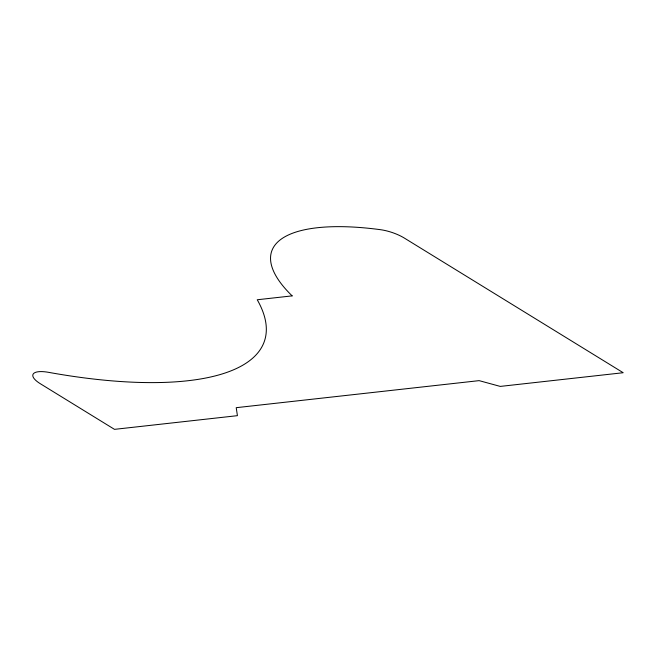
<?xml version="1.0" encoding="UTF-8"?>
<svg xmlns="http://www.w3.org/2000/svg" width="656" height="656" viewBox="0 0 656 656"><rect width="100%" height="100%" fill="white"/><g stroke="black" fill="none" stroke-linecap="round" stroke-linejoin="round"><path stroke-width="0.98" d="M292.141 295.872L257.234 299.759A324.868 106.838 18.4 0 1 48.569 372.337A23.542 7.741 18.4 0 0 33.292 373.887A23.542 7.741 18.4 0 0 40.295 383.703L114.488 429.352L237.423 415.666L236.217 407.679L479.11 380.636L500.266 386.409L623.2 372.723L404.358 238.079A23.542 7.741 18.4 0 0 380.316 229.666A192.954 63.46 18.4 0 0 292.141 295.872"/></g></svg>
